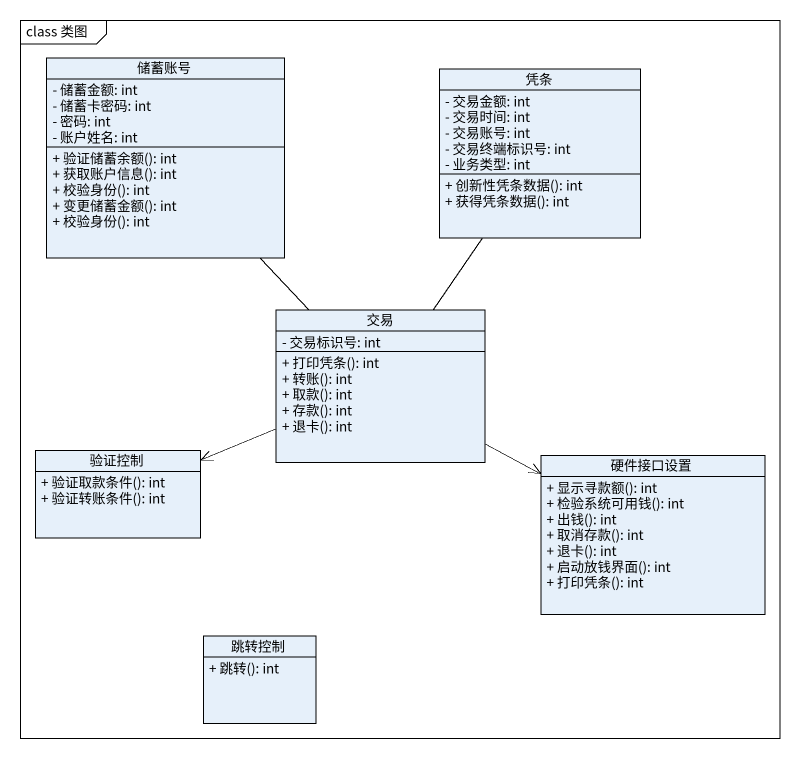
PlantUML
@startuml
mainframe class 类图
hide circle
hide empty members
skinparam classAttributeIconSize 0
class 储蓄账号 {
  - 储蓄金额: int
  - 储蓄卡密码: int
  - 密码: int
  - 账户姓名: int
  + 验证储蓄余额(): int
  + 获取账户信息(): int
  + 校验身份(): int
  + 变更储蓄金额(): int
  + 校验身份(): int
}
class 凭条 {
  - 交易金额: int
  - 交易时间: int
  - 交易账号: int
  - 交易终端标识号: int
  - 业务类型: int
  + 创新性凭条数据(): int
  + 获得凭条数据(): int
}
class 交易 {
  - 交易标识号: int
  + 打印凭条(): int
  + 转账(): int
  + 取款(): int
  + 存款(): int
  + 退卡(): int
}
class 验证控制 {
  + 验证取款条件(): int
  + 验证转账条件(): int
}
class 硬件接口设置 {
  + 显示寻款额(): int
  + 检验系统可用钱(): int
  + 出钱(): int
  + 取消存款(): int
  + 退卡(): int
  + 启动放钱界面(): int
  + 打印凭条(): int
}
class 跳转控制 {
  + 跳转(): int
}
储蓄账号 -- 交易
凭条 -- 交易
交易 -left-> 验证控制
交易 -right-> 硬件接口设置
@enduml
